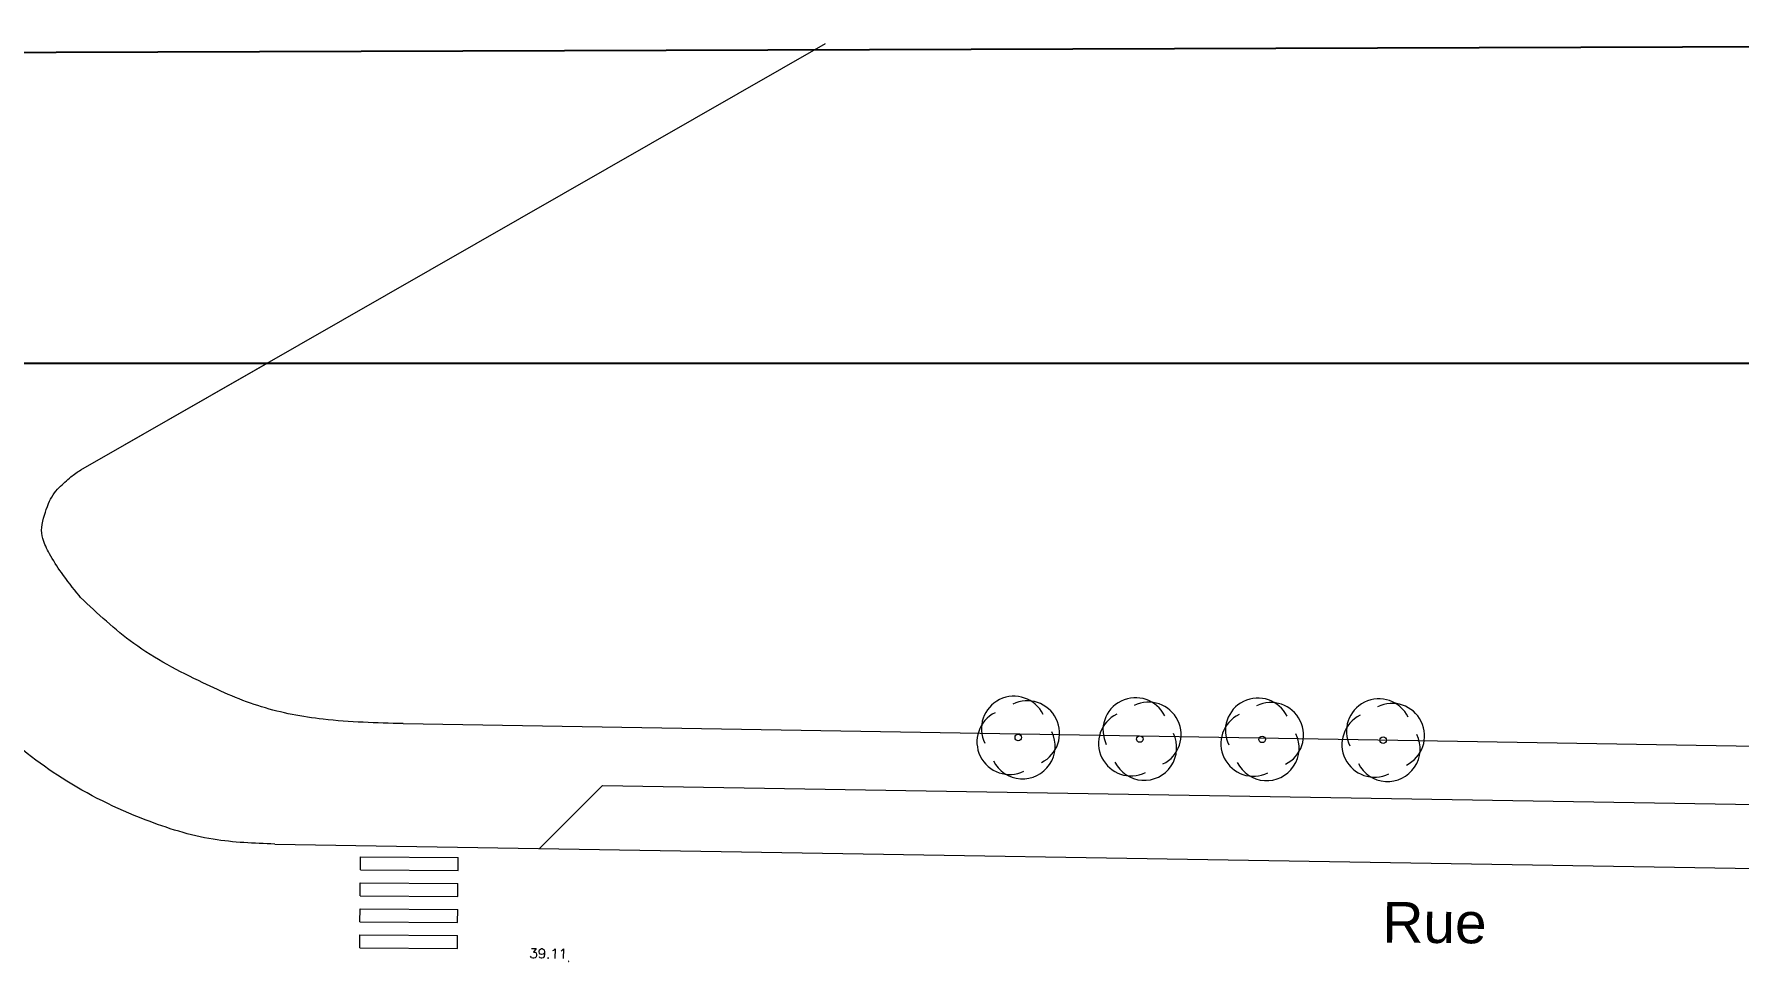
# Model space of a CAD drawing. Extents: x 996 to 1166918, y 537 to 295728.
# Drawn here: x 1039.1 to 1091.5, y 715.6 to 744.1 of the extents above; entities that cross this region are included whole.
import ezdxf

# ---------------------------------------------------------------- set-up
doc = ezdxf.new("R2010")
doc.units = 0
doc.header["$MEASUREMENT"] = 0
doc.linetypes.add('CONTINU', pattern=[0])
doc.linetypes.add('DGN3', pattern=[1.25, 1, -0.25])
doc.layers.get('0').update_dxf_attribs({"linetype": 'CONTINUOUS', "lineweight": 0})
doc.layers.get('DEFPOINTS').update_dxf_attribs({"color": 6, "linetype": 'CONTINUOUS'})
for name, color, linetype, lineweight in [('CF-TOPO-ALTITUDE-VOIRIE', 7, 'CONTINUOUS', 0), ('CF-TOPO-VEGETATION', 94, 'CONTINUOUS', 0), ('DIVERS', 7, 'CONTINU', 5)]:
    doc.layers.add(name, color=color, linetype=linetype, lineweight=lineweight)
doc.layers.add('Fenêtre flottante', color=7, linetype='CONTINUOUS', plot=False)
doc.layers.add('TEXTE', color=7, linetype='CONTINUOUS')
doc.styles.add('SIMPLEX', font='simplex.shx')
doc.styles.get("Standard").update_dxf_attribs({"font": 'arial.ttf'})

# ---------------------------------------------------------------- blocks, each defined once
blk = doc.blocks.new('cf30arbre20')
blk.add_circle((0, 0), 0.1)
for centre, start, end in [((0, 0.3), 0, 180), ((-0.3, 0), 90, 270), ((0.3, 0), 270, 90), ((0, -0.3), 180, 0)]:
    blk.add_arc(centre, 1, start, end)

msp = doc.modelspace()

# ---------------------------------------------------------------- linework, layer by layer
for p, q in [((1050.455, 722.897), (1096.907, 722.127)), ((1054.644, 719.064), (1056.575, 720.995)), ((1056.575, 720.995), (1096.877, 720.328)), ((1046.51, 719.199), (1158.65, 717.341)), ((1049.139, 718.41), (1049.142, 718.81)), ((1049.139, 718.41), (1052.139, 718.388)), ((1049.142, 718.81), (1052.142, 718.788)), ((1052.139, 718.388), (1052.142, 718.788)), ((1049.133, 717.61), (1049.136, 718.01)), ((1049.136, 718.01), (1052.136, 717.988)), ((1052.133, 717.588), (1052.136, 717.988)), ((1049.133, 717.61), (1052.133, 717.588)), ((1049.127, 716.81), (1049.13, 717.21)), ((1049.13, 717.21), (1052.13, 717.188)), ((1052.127, 716.788), (1052.13, 717.188)), ((1049.122, 716.01), (1049.125, 716.41)), ((1049.125, 716.41), (1052.124, 716.388)), ((1049.127, 716.81), (1052.127, 716.788)), ((1052.122, 715.988), (1052.124, 716.388)), ((1049.122, 716.01), (1052.122, 715.988))]:
    msp.add_line(p, q)
msp.add_spline([(1046.51, 719.199), (1044.622, 719.344), (1042.527, 719.945), (1039.977, 721.22), (1037.912, 722.828), (1035.449, 725.464)], degree=3)
at = {"layer": 'CF-TOPO-ALTITUDE-VOIRIE', "lineweight": 0, "flags": 128}
msp.add_lwpolyline([(1055.546, 715.599, 1), (1055.537, 715.595, 1), (1055.546, 715.599)], format="xyb", dxfattribs=at)
at = {"layer": 'DEFPOINTS', "ltscale": 0.05}
msp.add_lwpolyline([(1019.011, 571.758), (1208.811, 571.758), (1208.811, 733.958), (1019.011, 733.958)], close=True, dxfattribs=at)
at = {"layer": 'DIVERS'}
for points in [[(1040.543, 726.776, -0.000749), (1040.498, 726.831, -0.01732), (1039.961, 727.534, -0.02856), (1039.591, 728.117, -0.053761), (1039.389, 728.58, -0.113394), (1039.355, 728.924, -0.059044), (1039.562, 729.657, -0.097237), (1039.889, 730.152, -0.023857), (1040.249, 730.475, -0.03955), (1040.557, 730.691), (1063.425, 743.792)], [(1040.498, 726.831, -0.017319), (1039.961, 727.534, -0.02856), (1039.591, 728.117, -0.053761), (1039.389, 728.58, -0.113394), (1039.355, 728.924, -0.059044), (1039.562, 729.657, -0.097237), (1039.889, 730.152, -0.023857), (1040.249, 730.475, -0.03955), (1040.557, 730.691), (1046.372, 734.022)]]:
    msp.add_lwpolyline(points, format="xyb", dxfattribs=at)
msp.add_spline([(1050.455, 722.897), (1047.998, 723.031), (1046.107, 723.412), (1044.304, 724.15), (1042.177, 725.361), (1040.543, 726.776)], degree=3, dxfattribs=at)
at = {"layer": 'Fenêtre flottante', "ltscale": 0.05}
msp.add_lwpolyline([(996.084, 743.381), (1208.386, 744.076), (1208.955, 570.356), (996.654, 569.66)], close=True, dxfattribs=at)

# ---------------------------------------------------------------- block references
at = {"layer": 'CF-TOPO-VEGETATION', "lineweight": 0, "rotation": 296.1877314899974}
for p in [(1069.347, 722.468), (1073.081, 722.423), (1076.84, 722.413), (1080.557, 722.387)]:
    msp.add_blockref('cf30arbre20', p, dxfattribs=at)

# ---------------------------------------------------------------- texts
at = {"layer": 'CF-TOPO-ALTITUDE-VOIRIE', "linetype": 'DGN3', "lineweight": 0, "style": 'SIMPLEX'}
msp.add_text('39.11', height=0.3, rotation=359.2174, dxfattribs=at).set_placement((1054.33, 715.693))
at = {"layer": 'TEXTE'}
msp.add_text('Rue                    des                    Sophoras', height=1.24997, rotation=359.4838, dxfattribs=at).set_placement((1080.524, 716.174))

doc.saveas('drawing.dxf')
